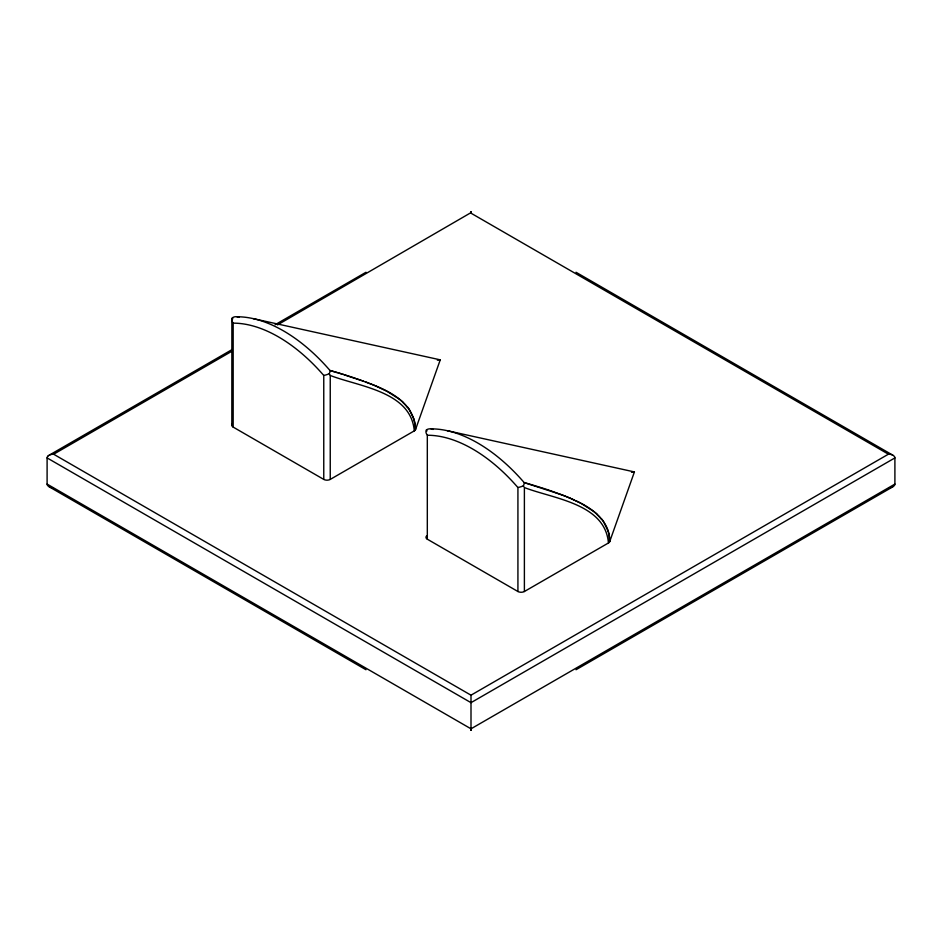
<?xml version="1.0" encoding="UTF-8"?>
<svg xmlns="http://www.w3.org/2000/svg" width="942" height="942" viewBox="0 0 942 942"><rect width="100%" height="100%" fill="white"/><g stroke="black" fill="none" stroke-linecap="round" stroke-linejoin="round"><path stroke-width="1.41" d="M330.242 479.407L330.242 375.469C359.208 386.679 411.042 391.46 414.28 430.883L330.242 479.407A4.58 2.638 0 0 1 323.765 479.407L233.169 427.091A4.58 2.638 0 0 1 232.203 424.171M471 212.621L277.56 324.872M471 730.321L471 695.184L888.424 454.185A7.96 6.488 0.1 0 1 893.558 455.563L894.629 456.846A3.356 2.744 0 0 1 894.9 457.918L894.9 484.082A3.356 2.744 0 0 1 894.629 485.154L893.511 486.39A7.96 6.488 -0.1 0 1 888.954 487.756M471 730.238L471 729.579M524.388 591.505L524.388 487.556C553.366 498.777 605.188 503.558 608.438 542.981L524.388 591.505A4.58 2.638 0 0 1 517.923 591.505L427.315 539.189A4.58 2.638 0 0 1 426.867 535.751M231.873 319.067L231.826 425.231M414.28 430.883A4.58 2.638 0 0 0 415.528 429.552L440.255 359.844L253.233 318.632M608.438 542.981A4.58 2.638 0 0 0 609.686 541.638L634.413 471.93L447.379 430.718M48.289 455.763L47.371 456.846A3.356 2.744 0 0 0 47.1 457.918L47.1 484.082A3.356 2.744 0 0 0 47.371 485.154L48.489 486.39A7.96 6.5 -0.1 0 0 53.046 487.768M49.396 455.068L232.238 349.482M275.135 324.719L365.991 272.262M48.23 455.704A7.877 6.406 0 0 1 53.564 454.268L231.744 351.319M894.9 457.918L471 702.661L47.1 457.918M894.9 484.082L471 728.814L47.1 484.082M576.009 669.738L892.604 486.932M437.347 360.185L440.255 359.844M631.505 472.283L634.413 471.93M239.032 317.348L236.807 316.759A6.335 6.311 20.2 0 0 232.321 317.831A5.146 4.086 36.4 0 0 233.275 323.071M427.433 435.169A5.146 4.086 36.4 0 1 426.408 429.905A6.406 6.382 20.8 0 1 431.095 428.928L433.179 429.446M331.054 370.783L329.994 370.489A146.328 84.486 60 0 0 236.972 316.771M525.2 482.881L524.152 482.575A146.328 84.486 60 0 0 431.118 428.869M332.09 371.077L334.186 371.678M526.248 483.175L528.344 483.776M335.234 371.984L337.307 372.596M529.38 484.082L531.465 484.683M338.355 372.902L341.451 373.833M532.501 485L540.755 487.52M343.524 374.469L329.994 370.5A6.359 2.273 -53.3 0 1 329.241 373.715M342.747 374.245C370.053 384.148 413.962 393.462 415.528 429.552M344.548 374.786L350.683 376.729M541.78 487.838L544.841 488.816M351.696 377.059L355.735 378.401M545.854 489.145L549.881 490.488M356.735 378.743L361.693 380.486M550.882 490.829L565.883 496.41M362.682 380.839L363.659 381.192M365.602 381.922L368.487 383.017M562.021 494.88L524.152 482.587A6.359 2.273 -53.3 0 1 523.399 485.813L523.905 486.755M562.645 495.115L570.463 498.33M369.417 383.394L371.725 384.312M372.278 384.536L375.552 385.914M566.425 496.622L568.568 497.517M568.944 497.682L569.71 498M375.964 386.09L386.408 391.048M570.122 498.177L580.566 503.134M571.029 498.577L574.596 500.19M575.48 500.602C592.071 507.891 610.416 521.468 609.686 541.638M387.233 391.472L399.149 399.019M581.379 503.57L593.307 511.117M892.604 455.068L576.009 272.262M471 213.186L888.424 454.185M53.576 454.185L471 695.184M49.396 486.932L365.991 669.738M593.637 511.376L595.603 512.966M399.479 399.278L401.445 400.88M595.921 513.249L596.875 514.096M401.775 401.151L402.729 401.998M601.585 518.96L602.597 520.243A93.011 54.872 -60.7 0 1 603.339 521.244L608.367 531.653M407.427 406.873L408.451 408.157A93.011 54.872 -60.7 0 1 409.181 409.146L414.209 419.567M523.34 485.907L523.293 485.848A5.146 0.93 -21.5 0 1 518.182 487.414M329.994 375.057L329.147 373.762A5.146 0.93 -21.5 0 1 324.036 375.328M426.997 430.941L426.502 429.964M232.815 318.796L232.391 317.972M517.923 591.505L517.923 487.556A142.513 82.284 60 0 0 427.315 435.251L427.315 539.189M323.765 479.407L323.765 375.469A142.513 82.284 60 0 0 233.169 323.153L233.169 427.091M596.769 514.25A123.944 72.923 -61.5 0 1 601.408 519.195M608.238 531.759A49.585 29.626 -58.4 0 1 609.533 541.721M402.623 402.163A123.944 72.923 -61.5 0 1 407.262 407.097M414.08 419.673A49.585 29.626 -58.4 0 1 415.375 429.634M471 211.773L471 212.433L471 211.762"/></g></svg>
